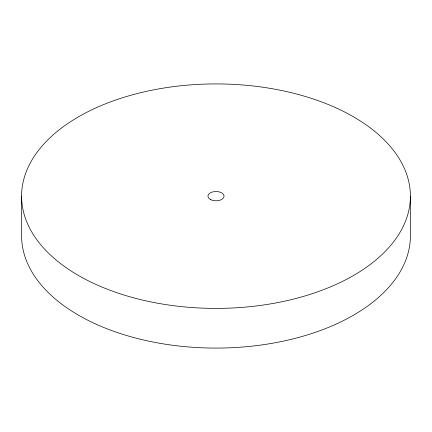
<?xml version="1.0" encoding="UTF-8"?>
<svg xmlns="http://www.w3.org/2000/svg" width="432" height="432" viewBox="0 0 432 432"><rect width="100%" height="100%" fill="white"/><g stroke="black" fill="none" stroke-linecap="round" stroke-linejoin="round"><path stroke-width="0.65" d="M410.4 196.16A194.4 112.234 0 0 1 118.8 293.36A194.4 112.234 0 0 1 118.8 98.96A194.4 112.234 0 0 1 410.4 196.16L410.4 235.84A194.4 112.234 0 0 1 216 348.079A194.4 112.234 0 0 1 21.6 235.84L21.6 196.16M210.47 199.552A8.068 4.66 0 0 0 223.852 197.23A8.068 4.66 0 0 0 213.678 191.7A8.068 4.66 0 0 0 210.47 199.552"/></g></svg>
